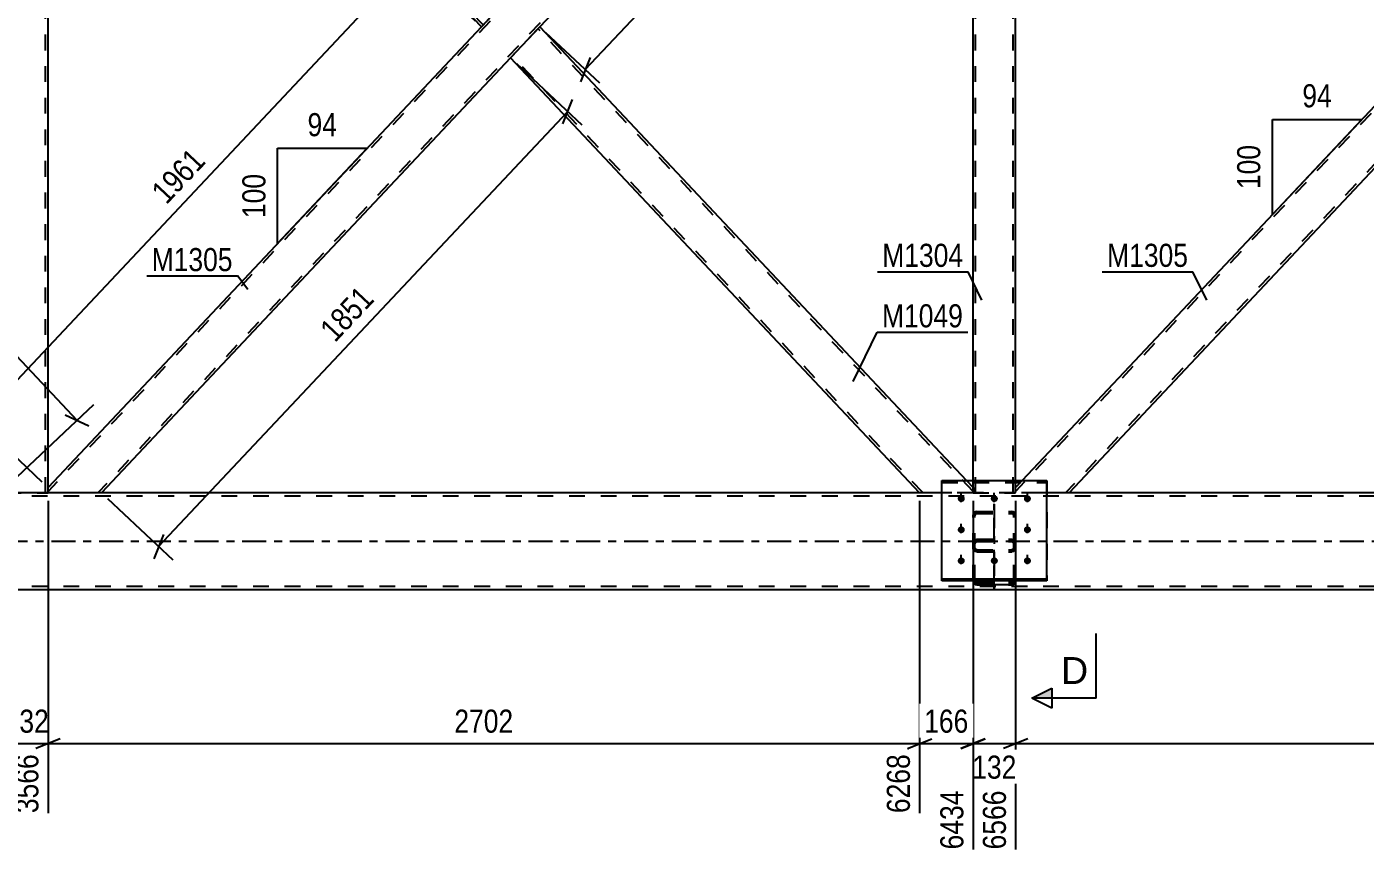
# Model space of a CAD drawing. Header units: millimetres. Extents: x -89 to 752, y -432 to 162.
# Drawn here: x 99 to 265, y -166.4 to -63.8 of the extents above; entities that cross this region are included whole.
import ezdxf

# ---------------------------------------------------------------- set-up
doc = ezdxf.new("R2010")
doc.units = ezdxf.units.MM
doc.linetypes.add('DXK_LINE_DOT2', pattern=[3.9198, 1.9599, -1.9599])
doc.linetypes.add('DXK_LINE_DOT3', pattern=[5.9187, 2.979, -0.9799, 0.9799, -0.9799])
doc.styles.add('Arial', font='ARIAL.TTF', dxfattribs={"height": 0.2})
doc.styles.add('Arial Narrow', font='ARIALN.TTF', dxfattribs={"height": 0.2})

# ---------------------------------------------------------------- blocks, each defined once
blk = doc.blocks.new('Bolt-761544115-1813 - 1657')
at = {"color": 1, "linetype": 'DXK_LINE_DOT2'}
for p, q in [((214.9, -122.73), (214.9, -121.6)), ((219, -122.73), (219, -121.6)), ((223.1, -122.73), (223.1, -121.6)), ((214.9, -126.58), (214.9, -125.45)), ((223.1, -126.58), (223.1, -125.45)), ((214.9, -130.44), (214.9, -129.3)), ((219, -130.44), (219, -129.3)), ((223.1, -130.44), (223.1, -129.3))]:
    blk.add_line(p, q, dxfattribs=at)
blk = doc.blocks.new('Bolt-761544115-1816 - 1657')
at = {"linetype": 'Continuous'}
for points in [[(214.9, -122.72), (214.81, -122.72), (214.72, -122.69), (214.64, -122.65), (214.57, -122.59), (214.52, -122.52), (214.48, -122.44), (214.46, -122.35), (214.46, -122.27), (214.48, -122.18), (214.52, -122.1), (214.57, -122.03), (214.64, -121.98), (214.72, -121.93), (214.81, -121.91), (214.9, -121.9), (214.99, -121.91), (215.08, -121.93), (215.16, -121.98), (215.23, -122.03), (215.28, -122.1), (215.32, -122.18), (215.34, -122.27), (215.34, -122.35), (215.32, -122.44), (215.28, -122.52), (215.23, -122.59), (215.16, -122.65), (215.08, -122.69), (214.99, -122.72)], [(219, -122.72), (218.91, -122.72), (218.82, -122.69), (218.74, -122.65), (218.67, -122.59), (218.62, -122.52), (218.58, -122.44), (218.56, -122.35), (218.56, -122.27), (218.58, -122.18), (218.62, -122.1), (218.67, -122.03), (218.74, -121.98), (218.82, -121.93), (218.91, -121.91), (219, -121.9), (219.09, -121.91), (219.18, -121.93), (219.26, -121.98), (219.33, -122.03), (219.38, -122.1), (219.42, -122.18), (219.44, -122.27), (219.44, -122.35), (219.42, -122.44), (219.38, -122.52), (219.33, -122.59), (219.26, -122.65), (219.18, -122.69), (219.09, -122.72)], [(223.1, -122.72), (223.01, -122.72), (222.92, -122.69), (222.84, -122.65), (222.77, -122.59), (222.72, -122.52), (222.68, -122.44), (222.66, -122.35), (222.66, -122.27), (222.68, -122.18), (222.72, -122.1), (222.77, -122.03), (222.84, -121.98), (222.92, -121.93), (223.01, -121.91), (223.1, -121.9), (223.19, -121.91), (223.28, -121.93), (223.36, -121.98), (223.43, -122.03), (223.48, -122.1), (223.52, -122.18), (223.54, -122.27), (223.54, -122.35), (223.52, -122.44), (223.48, -122.52), (223.43, -122.59), (223.36, -122.65), (223.28, -122.69), (223.19, -122.72)], [(214.9, -126.58), (214.81, -126.57), (214.72, -126.54), (214.64, -126.5), (214.57, -126.44), (214.52, -126.37), (214.48, -126.29), (214.46, -126.21), (214.46, -126.12), (214.48, -126.04), (214.52, -125.96), (214.57, -125.89), (214.64, -125.83), (214.72, -125.79), (214.81, -125.76), (214.9, -125.75), (214.99, -125.76), (215.08, -125.79), (215.16, -125.83), (215.23, -125.89), (215.28, -125.96), (215.32, -126.04), (215.34, -126.12), (215.34, -126.21), (215.32, -126.29), (215.28, -126.37), (215.23, -126.44), (215.16, -126.5), (215.08, -126.54), (214.99, -126.57)], [(223.1, -126.58), (223.01, -126.57), (222.92, -126.54), (222.84, -126.5), (222.77, -126.44), (222.72, -126.37), (222.68, -126.29), (222.66, -126.21), (222.66, -126.12), (222.68, -126.04), (222.72, -125.96), (222.77, -125.89), (222.84, -125.83), (222.92, -125.79), (223.01, -125.76), (223.1, -125.75), (223.19, -125.76), (223.28, -125.79), (223.36, -125.83), (223.43, -125.89), (223.48, -125.96), (223.52, -126.04), (223.54, -126.12), (223.54, -126.21), (223.52, -126.29), (223.48, -126.37), (223.43, -126.44), (223.36, -126.5), (223.28, -126.54), (223.19, -126.57)], [(214.9, -130.43), (214.81, -130.42), (214.72, -130.39), (214.64, -130.35), (214.57, -130.29), (214.52, -130.22), (214.48, -130.14), (214.46, -130.06), (214.46, -129.97), (214.48, -129.89), (214.52, -129.81), (214.57, -129.74), (214.64, -129.68), (214.72, -129.64), (214.81, -129.61), (214.9, -129.6), (214.99, -129.61), (215.08, -129.64), (215.16, -129.68), (215.23, -129.74), (215.28, -129.81), (215.32, -129.89), (215.34, -129.97), (215.34, -130.06), (215.32, -130.14), (215.28, -130.22), (215.23, -130.29), (215.16, -130.35), (215.08, -130.39), (214.99, -130.42)], [(219, -130.43), (218.91, -130.42), (218.82, -130.39), (218.74, -130.35), (218.67, -130.29), (218.62, -130.22), (218.58, -130.14), (218.56, -130.06), (218.56, -129.97), (218.58, -129.89), (218.62, -129.81), (218.67, -129.74), (218.74, -129.68), (218.82, -129.64), (218.91, -129.61), (219, -129.6), (219.09, -129.61), (219.18, -129.64), (219.26, -129.68), (219.33, -129.74), (219.38, -129.81), (219.42, -129.89), (219.44, -129.97), (219.44, -130.06), (219.42, -130.14), (219.38, -130.22), (219.33, -130.29), (219.26, -130.35), (219.18, -130.39), (219.09, -130.42)], [(223.1, -130.43), (223.01, -130.42), (222.92, -130.39), (222.84, -130.35), (222.77, -130.29), (222.72, -130.22), (222.68, -130.14), (222.66, -130.06), (222.66, -129.97), (222.68, -129.89), (222.72, -129.81), (222.77, -129.74), (222.84, -129.68), (222.92, -129.64), (223.01, -129.61), (223.1, -129.6), (223.19, -129.61), (223.28, -129.64), (223.36, -129.68), (223.43, -129.74), (223.48, -129.81), (223.52, -129.89), (223.54, -129.97), (223.54, -130.06), (223.52, -130.14), (223.48, -130.22), (223.43, -130.29), (223.36, -130.35), (223.28, -130.39), (223.19, -130.42)]]:
    blk.add_hatch(color=1, dxfattribs=at).paths.add_polyline_path(points)
at = {"color": 1, "linetype": 'Continuous'}
for p, q in [((214.9, -122.71), (214.9, -121.57)), ((219, -122.71), (219, -121.57)), ((223.1, -122.71), (223.1, -121.57)), ((214.9, -126.56), (214.9, -125.43)), ((223.1, -126.56), (223.1, -125.43)), ((214.9, -130.41), (214.9, -129.28)), ((219, -130.41), (219, -129.28)), ((223.1, -130.41), (223.1, -129.28))]:
    blk.add_line(p, q, dxfattribs=at)
blk = doc.blocks.new('Part-761544115-1886 - 1657')
at = {"color": 7, "linetype": 'DXK_LINE_DOT2'}
for p, q in [((212.5, -132.51), (212.5, -120.08)), ((212.5, -120.08), (225.5, -120.08)), ((212.5, -120.3), (225.5, -120.3)), ((225.5, -120.08), (225.5, -132.51)), ((212.5, -132.3), (225.5, -132.3)), ((225.5, -132.51), (212.5, -132.51))]:
    blk.add_line(p, q, dxfattribs=at)
blk = doc.blocks.new('Part-761544115-1853 - 1657')
at = {"color": 7, "linetype": 'DXK_LINE_DOT2'}
for p, q in [((587.64, -122), (-40, -122)), ((225.5, -121.6), (212.5, -121.6)), ((587.64, -133.2), (-40, -133.2))]:
    blk.add_line(p, q, dxfattribs=at)
at = {"color": 2, "linetype": 'Continuous'}
for p, q in [((212.5, -121.6), (-14.5, -121.6)), ((452.5, -121.6), (225.5, -121.6)), ((587.64, -133.6), (-35.2, -133.6))]:
    blk.add_line(p, q, dxfattribs=at)
at = {"color": 7, "linetype": 'DXK_LINE_DOT3'}
blk.add_line((-40, -127.6), (587.64, -127.6), dxfattribs=at)
blk = doc.blocks.new('Part-761544115-1895 - 1657')
at = {"color": 2, "linetype": 'Continuous'}
for p, q in [((212.5, -120.06), (225.5, -120.06)), ((212.5, -132.49), (212.5, -120.06)), ((225.5, -132.49), (225.5, -120.06)), ((212.5, -132.27), (225.5, -132.27)), ((225.5, -132.49), (212.5, -132.49))]:
    blk.add_line(p, q, dxfattribs=at)
at = {"color": 7, "linetype": 'DXK_LINE_DOT2'}
blk.add_line((212.5, -120.27), (225.5, -120.27), dxfattribs=at)
blk = doc.blocks.new('Part-761544115-1896 - 1657')
at = {"color": 7, "linetype": 'DXK_LINE_DOT2'}
for p, q in [((216.36, -124.38), (216.4, -124.2)), ((216.36, -132.48), (216.36, -124.38)), ((216.4, -124.2), (216.5, -124.06)), ((216.5, -124.06), (216.66, -123.96)), ((216.62, -124.29), (216.6, -124.38)), ((216.6, -132.48), (216.6, -124.38)), ((216.67, -124.22), (216.62, -124.29)), ((216.66, -123.96), (216.84, -123.93)), ((216.75, -124.17), (216.67, -124.22)), ((216.84, -124.15), (216.75, -124.17)), ((216.84, -123.93), (221.16, -123.93)), ((216.84, -124.15), (221.16, -124.15)), ((221.16, -123.93), (221.34, -123.96)), ((221.25, -124.17), (221.16, -124.15)), ((221.33, -124.22), (221.25, -124.17)), ((221.38, -124.29), (221.33, -124.22)), ((221.34, -123.96), (221.5, -124.06)), ((221.4, -124.38), (221.38, -124.29)), ((221.4, -132.48), (221.4, -124.38)), ((221.5, -124.06), (221.6, -124.2)), ((221.6, -124.2), (221.64, -124.38)), ((221.64, -132.48), (221.64, -124.38)), ((216.4, -127.69), (216.36, -127.88)), ((216.6, -127.88), (216.62, -127.79)), ((216.62, -127.79), (216.67, -127.7)), ((216.84, -127.37), (216.66, -127.41)), ((216.67, -127.7), (216.75, -127.65)), ((216.75, -127.65), (216.84, -127.63)), ((216.84, -127.37), (221.16, -127.37)), ((216.84, -127.63), (221.16, -127.63)), ((221.34, -127.41), (221.16, -127.37)), ((221.16, -127.63), (221.25, -127.65)), ((221.25, -127.65), (221.33, -127.7)), ((221.33, -127.7), (221.38, -127.79)), ((221.38, -127.79), (221.4, -127.88)), ((221.64, -127.88), (221.6, -127.69)), ((216.4, -128.61), (216.36, -128.44)), ((216.5, -128.75), (216.4, -128.61)), ((216.66, -128.85), (216.5, -128.75)), ((216.6, -128.44), (216.62, -128.52)), ((216.62, -128.52), (216.67, -128.6)), ((216.84, -128.89), (216.66, -128.85)), ((216.67, -128.6), (216.75, -128.64)), ((216.75, -128.64), (216.84, -128.66)), ((216.84, -128.66), (221.16, -128.66)), ((216.84, -128.89), (221.16, -128.89)), ((221.16, -128.66), (221.25, -128.64)), ((221.34, -128.85), (221.16, -128.89)), ((221.25, -128.64), (221.33, -128.6)), ((221.33, -128.6), (221.38, -128.52)), ((221.5, -128.75), (221.34, -128.85)), ((221.38, -128.52), (221.4, -128.44)), ((221.6, -128.61), (221.5, -128.75)), ((221.64, -128.44), (221.6, -128.61)), ((216.36, -132.48), (216.4, -132.68)), ((216.62, -132.58), (216.6, -132.48)), ((216.67, -132.66), (216.62, -132.58)), ((216.75, -132.72), (216.67, -132.66)), ((216.84, -132.74), (216.75, -132.72)), ((216.84, -132.74), (221.16, -132.74)), ((221.25, -132.72), (221.16, -132.74)), ((221.33, -132.66), (221.25, -132.72)), ((221.38, -132.58), (221.33, -132.66)), ((221.4, -132.48), (221.38, -132.58)), ((221.6, -132.68), (221.64, -132.48)), ((216.66, -132.95), (216.84, -132.99)), ((216.84, -132.99), (221.16, -132.99)), ((221.16, -132.99), (221.34, -132.95))]:
    blk.add_line(p, q, dxfattribs=at)
at = {"color": 7, "linetype": 'DXK_LINE_DOT3'}
blk.add_line((219, -122.99), (219, -133.6), dxfattribs=at)
at = {"color": 7, "linetype": 'DXK_LINE_DOT2'}
for centre, start, end in [((216.86, -127.86), 114.3199, 159.2417), ((221.14, -127.86), 20.7583, 65.6801), ((216.86, -132.5), 200.7583, 245.6801), ((221.14, -132.5), 294.3199, 339.2417)]:
    blk.add_arc(centre, 0.496, start, end, dxfattribs=at)
blk = doc.blocks.new('Part-761544115-1988 - 1657')
at = {"color": 2, "linetype": 'Continuous'}
for p, q in [((101.64, -6.66), (101.64, -6)), ((159, -59.95), (108.27, -6)), ((155.38, -63.8), (101.64, -6.66)), ((158.56, -60.41), (155.38, -63.8)), ((159, -59.95), (158.56, -60.41))]:
    blk.add_line(p, q, dxfattribs=at)
at = {"color": 7, "linetype": 'DXK_LINE_DOT2'}
for p, q in [((108.27, -6), (101.64, -6)), ((155.6, -63.57), (101.64, -6.19)), ((158.78, -60.18), (107.83, -6)), ((158.97, -59.98), (158.56, -60.41)), ((155.6, -63.57), (155.61, -63.55))]:
    blk.add_line(p, q, dxfattribs=at)
blk = doc.blocks.new('Part-761544115-1996 - 1657')
at = {"color": 7, "linetype": 'DXK_LINE_DOT2'}
for p, q in [((216.4, -124.18), (216.36, -124.35)), ((216.36, -132.46), (216.36, -124.35)), ((216.5, -124.03), (216.4, -124.18)), ((216.66, -123.94), (216.5, -124.03)), ((216.6, -124.35), (216.62, -124.27)), ((216.6, -132.46), (216.6, -124.35)), ((216.62, -124.27), (216.67, -124.19)), ((216.84, -123.9), (216.66, -123.94)), ((216.67, -124.19), (216.75, -124.14)), ((216.75, -124.14), (216.84, -124.13)), ((216.84, -123.9), (221.16, -123.9)), ((216.84, -124.13), (221.16, -124.13)), ((221.34, -123.94), (221.16, -123.9)), ((221.16, -124.13), (221.25, -124.14)), ((221.25, -124.14), (221.33, -124.19)), ((221.33, -124.19), (221.38, -124.27)), ((221.5, -124.03), (221.34, -123.94)), ((221.38, -124.27), (221.4, -124.35)), ((221.4, -132.46), (221.4, -124.35)), ((221.6, -124.18), (221.5, -124.03)), ((221.64, -124.35), (221.6, -124.18)), ((221.64, -132.46), (221.64, -124.35)), ((216.36, -127.86), (216.4, -127.66)), ((216.62, -127.76), (216.6, -127.86)), ((216.67, -127.68), (216.62, -127.76)), ((216.66, -127.39), (216.84, -127.35)), ((216.75, -127.62), (216.67, -127.68)), ((216.84, -127.6), (216.75, -127.62)), ((216.84, -127.35), (221.16, -127.35)), ((216.84, -127.6), (221.16, -127.6)), ((221.16, -127.35), (221.34, -127.39)), ((221.25, -127.62), (221.16, -127.6)), ((221.33, -127.68), (221.25, -127.62)), ((221.38, -127.76), (221.33, -127.68)), ((221.4, -127.86), (221.38, -127.76)), ((221.6, -127.66), (221.64, -127.86)), ((216.36, -128.41), (216.4, -128.59)), ((216.4, -128.59), (216.5, -128.73)), ((216.5, -128.73), (216.66, -128.83)), ((216.62, -128.5), (216.6, -128.41)), ((216.67, -128.57), (216.62, -128.5)), ((216.66, -128.83), (216.84, -128.86)), ((216.75, -128.62), (216.67, -128.57)), ((216.84, -128.64), (216.75, -128.62)), ((216.84, -128.64), (221.16, -128.64)), ((216.84, -128.86), (221.16, -128.86)), ((221.25, -128.62), (221.16, -128.64)), ((221.16, -128.86), (221.34, -128.83)), ((221.33, -128.57), (221.25, -128.62)), ((221.38, -128.5), (221.33, -128.57)), ((221.34, -128.83), (221.5, -128.73)), ((221.4, -128.41), (221.38, -128.5)), ((221.5, -128.73), (221.6, -128.59)), ((221.6, -128.59), (221.64, -128.41)), ((216.37, -132.49), (216.36, -132.46)), ((216.6, -132.46), (216.62, -132.55)), ((216.62, -132.55), (216.67, -132.64)), ((216.67, -132.64), (216.75, -132.69)), ((216.75, -132.69), (216.84, -132.71)), ((216.84, -132.71), (221.16, -132.71)), ((221.16, -132.71), (221.25, -132.69)), ((221.25, -132.69), (221.33, -132.64)), ((221.33, -132.64), (221.38, -132.55)), ((221.38, -132.55), (221.4, -132.46)), ((221.64, -132.46), (221.63, -132.49))]:
    blk.add_line(p, q, dxfattribs=at)
at = {"color": 7, "linetype": 'DXK_LINE_DOT3'}
blk.add_line((219, -133.58), (219, -122.96), dxfattribs=at)
at = {"color": 2, "linetype": 'Continuous'}
for p, q in [((216.4, -132.65), (216.37, -132.49)), ((221.63, -132.49), (221.6, -132.65)), ((216.84, -132.97), (216.66, -132.93)), ((216.84, -132.97), (221.16, -132.97)), ((221.34, -132.93), (221.16, -132.97))]:
    blk.add_line(p, q, dxfattribs=at)
at = {"color": 7, "linetype": 'DXK_LINE_DOT2'}
for centre, start, end in [((216.86, -127.84), 114.3199, 159.2417), ((221.14, -127.84), 20.7583, 65.6801)]:
    blk.add_arc(centre, 0.496, start, end, dxfattribs=at)
at = {"color": 2, "linetype": 'Continuous'}
for centre, start, end in [((216.86, -132.48), 200.7583, 245.6801), ((221.14, -132.48), 294.3199, 339.2417)]:
    blk.add_arc(centre, 0.496, start, end, dxfattribs=at)
blk = doc.blocks.new('Part-761544115-2024 - 1657')
at = {"color": 7, "linetype": 'DXK_LINE_DOT2'}
for p, q in [((221.64, -6), (216.36, -6)), ((216.36, -6.66), (216.36, -6)), ((216.68, -121.6), (216.68, -6)), ((221.32, -121.6), (221.32, -6)), ((221.64, -6.66), (221.64, -6)), ((216.36, -121.6), (216.36, -120.06)), ((221.64, -121.6), (221.64, -120.06)), ((216.36, -121.6), (221.64, -121.6))]:
    blk.add_line(p, q, dxfattribs=at)
at = {"color": 2, "linetype": 'Continuous'}
for p, q in [((216.36, -120.06), (216.36, -6.66)), ((221.64, -120.06), (221.64, -6.66))]:
    blk.add_line(p, q, dxfattribs=at)
blk = doc.blocks.new('Part-761544115-2039 - 1657')
at = {"color": 7, "linetype": 'DXK_LINE_DOT2'}
for p, q in [((101.64, -6), (96.36, -6)), ((96.36, -6.66), (96.36, -6)), ((96.68, -121.6), (96.68, -6)), ((101.32, -121.6), (101.32, -6)), ((101.64, -6.66), (101.64, -6)), ((96.36, -121.6), (96.36, -120.94)), ((101.64, -121.6), (101.64, -120.94)), ((96.36, -121.6), (101.64, -121.6))]:
    blk.add_line(p, q, dxfattribs=at)
at = {"color": 2, "linetype": 'Continuous'}
for p, q in [((96.36, -120.94), (96.36, -6.66)), ((101.64, -120.94), (101.64, -6.66))]:
    blk.add_line(p, q, dxfattribs=at)
blk = doc.blocks.new('Part-761544115-2084 - 1657')
at = {"color": 2, "linetype": 'Continuous'}
for p, q in [((159, -67.65), (162.62, -63.8)), ((162.62, -63.8), (215.53, -120.06)), ((209.73, -121.6), (159, -67.65))]:
    blk.add_line(p, q, dxfattribs=at)
at = {"color": 7, "linetype": 'DXK_LINE_DOT2'}
for p, q in [((216.36, -121.41), (162.4, -64.03)), ((159.22, -67.42), (159.24, -67.4)), ((210.17, -121.6), (159.22, -67.42)), ((215.53, -120.06), (216.36, -120.94)), ((216.36, -120.94), (216.36, -121.6)), ((216.36, -121.6), (209.73, -121.6))]:
    blk.add_line(p, q, dxfattribs=at)
blk = doc.blocks.new('Part-761544115-2089 - 1657')
at = {"color": 7, "linetype": 'DXK_LINE_DOT2'}
for p, q in [((330.17, -6), (221.64, -121.41)), ((336.36, -6.19), (227.83, -121.6)), ((336.36, -6), (329.73, -6)), ((279, -59.95), (275.38, -63.8)), ((282.62, -63.8), (279, -67.65)), ((222.47, -120.06), (221.64, -120.94)), ((221.64, -121.6), (221.64, -120.94)), ((228.27, -121.6), (221.64, -121.6))]:
    blk.add_line(p, q, dxfattribs=at)
at = {"color": 2, "linetype": 'Continuous'}
for p, q in [((329.73, -6), (279, -59.95)), ((336.36, -6.66), (336.36, -6)), ((336.36, -6.66), (282.62, -63.8)), ((275.38, -63.8), (222.47, -120.06)), ((279, -67.65), (228.27, -121.6))]:
    blk.add_line(p, q, dxfattribs=at)
blk = doc.blocks.new('Part-761544115-2099 - 1657')
at = {"color": 7, "linetype": 'DXK_LINE_DOT2'}
for p, q in [((210.17, -6), (101.64, -121.41)), ((216.36, -6.19), (107.83, -121.6)), ((216.36, -6), (209.73, -6)), ((159, -59.95), (155.38, -63.8)), ((162.62, -63.8), (159, -67.65)), ((108.27, -121.6), (101.64, -121.6))]:
    blk.add_line(p, q, dxfattribs=at)
at = {"color": 2, "linetype": 'Continuous'}
for p, q in [((209.73, -6), (159, -59.95)), ((216.36, -6.66), (216.36, -6)), ((216.36, -6.66), (162.62, -63.8)), ((155.38, -63.8), (101.64, -120.94)), ((159, -67.65), (108.27, -121.6)), ((101.64, -121.6), (101.64, -120.94))]:
    blk.add_line(p, q, dxfattribs=at)
blk = doc.blocks.new('StraightDimension-761544115-10122 - 1657')
at = {"color": 7, "linetype": 'Continuous'}
for p, q in [((217.09, -7.35), (223.76, -13.62)), ((221.42, -13.48), (222.6, -10.47)), ((168.27, -69.11), (222.01, -11.97)), ((163.35, -64.49), (170.02, -70.76)), ((168.86, -67.61), (167.68, -70.61))]:
    blk.add_line(p, q, dxfattribs=at)
at = {"color": 0}
blk.add_wipeout([(197.51, -36.93), (194.45, -34.05), (188.62, -40.25), (191.68, -43.13)], dxfattribs=at)
at = {"color": 3, "style": 'Arial Narrow'}
blk.add_text('1961', height=2.863, rotation=46.7591, dxfattribs=at).set_placement((191.65, -42.28))
blk = doc.blocks.new('StraightDimension-761544115-9792 - 1657')
at = {"color": 7, "linetype": 'Continuous'}
for p, q in [((96.36, -122.6), (96.36, -161.3)), ((101.64, -122.6), (101.64, -161.3)), ((94.86, -153.28), (97.86, -152.08)), ((96.36, -152.68), (101.64, -152.68)), ((103.14, -152.08), (100.14, -153.28))]:
    blk.add_line(p, q, dxfattribs=at)
at = {"color": 0}
blk.add_wipeout([(102.34, -151.93), (102.34, -147.73), (95.66, -147.73), (95.66, -151.93)], dxfattribs=at)
at = {"color": 0, "linetype": 'Continuous'}
blk.add_wipeout([(101.04, -153.38), (96.84, -153.38), (96.84, -161.9), (101.04, -161.9)], dxfattribs=at)
at = {"color": 3, "style": 'Arial Narrow'}
blk.add_text('132', height=2.863, dxfattribs=at).set_placement((96.26, -151.33))
at = {"color": 3, "linetype": 'Continuous', "style": 'Arial Narrow'}
blk.add_text('3566', height=2.863, rotation=90.0002, dxfattribs=at).set_placement((100.44, -161.3))
blk = doc.blocks.new('AngleDimension-761544115-10337 - 1657')
at = {"color": 7, "linetype": 'Continuous'}
for p, q in [((253.48, -75.29), (264.57, -75.29)), ((253.48, -87.09), (264.57, -75.29)), ((253.48, -87.09), (253.48, -75.29)), ((259.36, -80.83), (264.57, -75.29))]:
    blk.add_line(p, q, dxfattribs=at)
at = {"color": 0}
for points in [[(261.45, -74.39), (261.45, -70.19), (256.6, -70.19), (256.6, -74.39)], [(252.58, -77.84), (248.38, -77.84), (248.38, -84.53), (252.58, -84.53)]]:
    blk.add_wipeout(points, dxfattribs=at)
at = {"color": 3, "style": 'Arial Narrow'}
blk.add_text('94', height=2.863, dxfattribs=at).set_placement((257.2, -73.79))
blk.add_text('100', height=2.863, rotation=90.0002, dxfattribs=at).set_placement((251.98, -83.93))
blk = doc.blocks.new('StraightDimension-761544115-9791 - 1657')
at = {"color": 7, "linetype": 'Continuous'}
for p, q in [((101.64, -122.6), (101.64, -161.3)), ((209.73, -122.6), (209.73, -161.3)), ((103.14, -152.08), (100.14, -153.28)), ((101.64, -152.68), (209.73, -152.68)), ((208.23, -153.28), (211.23, -152.08))]:
    blk.add_line(p, q, dxfattribs=at)
at = {"color": 0}
blk.add_wipeout([(159.94, -151.93), (159.94, -147.73), (151.43, -147.73), (151.43, -151.93)], dxfattribs=at)
at = {"color": 0, "linetype": 'Continuous'}
blk.add_wipeout([(209.13, -153.38), (204.93, -153.38), (204.93, -161.9), (209.13, -161.9)], dxfattribs=at)
at = {"color": 3, "style": 'Arial Narrow'}
blk.add_text('2702', height=2.863, dxfattribs=at).set_placement((152.03, -151.33))
at = {"color": 3, "linetype": 'Continuous', "style": 'Arial Narrow'}
blk.add_text('6268', height=2.863, rotation=90.0002, dxfattribs=at).set_placement((208.53, -161.3))
blk = doc.blocks.new('StraightDimension-761544115-10202 - 1657')
at = {"color": 7, "linetype": 'Continuous'}
for p, q in [((154.65, -63.12), (144.6, -53.66)), ((146.08, -57.12), (147.27, -54.11)), ((92.94, -112.76), (146.67, -55.62)), ((100.91, -120.25), (90.86, -110.8)), ((93.53, -111.25), (92.35, -114.26))]:
    blk.add_line(p, q, dxfattribs=at)
at = {"color": 0}
blk.add_wipeout([(122.18, -80.57), (119.12, -77.69), (113.28, -83.9), (116.34, -86.77)], dxfattribs=at)
at = {"color": 3, "style": 'Arial Narrow'}
blk.add_text('1961', height=2.863, rotation=46.7591, dxfattribs=at).set_placement((116.32, -85.93))
blk = doc.blocks.new('StraightDimension-761544115-9788 - 1657')
at = {"color": 7, "linetype": 'Continuous'}
for p, q in [((221.64, -122.6), (221.64, -165.8)), ((329.73, -122.6), (329.73, -161.3)), ((223.14, -152.08), (220.14, -153.28)), ((221.64, -152.68), (329.73, -152.68)), ((328.23, -153.28), (331.23, -152.08))]:
    blk.add_line(p, q, dxfattribs=at)
at = {"color": 0}
blk.add_wipeout([(279.94, -151.93), (279.94, -147.73), (271.43, -147.73), (271.43, -151.93)], dxfattribs=at)
at = {"color": 0, "linetype": 'Continuous'}
blk.add_wipeout([(329.13, -153.38), (324.93, -153.38), (324.93, -161.9), (329.13, -161.9)], dxfattribs=at)
at = {"color": 3, "style": 'Arial Narrow'}
blk.add_text('2702', height=2.863, dxfattribs=at).set_placement((272.03, -151.33))
at = {"color": 3, "linetype": 'Continuous', "style": 'Arial Narrow'}
blk.add_text('9268', height=2.863, rotation=90.0002, dxfattribs=at).set_placement((328.53, -161.3))
blk = doc.blocks.new('StraightDimension-761544115-9789 - 1657')
at = {"color": 7, "linetype": 'Continuous'}
for p, q in [((216.36, -122.6), (216.36, -165.8)), ((221.64, -122.6), (221.64, -165.8)), ((214.86, -153.28), (217.86, -152.08)), ((216.36, -152.68), (221.64, -152.68)), ((223.14, -152.08), (220.14, -153.28))]:
    blk.add_line(p, q, dxfattribs=at)
at = {"color": 0}
blk.add_wipeout([(222.34, -157.63), (222.34, -153.43), (215.66, -153.43), (215.66, -157.63)], dxfattribs=at)
at = {"color": 0, "linetype": 'Continuous'}
blk.add_wipeout([(221.04, -157.88), (216.84, -157.88), (216.84, -166.4), (221.04, -166.4)], dxfattribs=at)
at = {"color": 3, "style": 'Arial Narrow'}
blk.add_text('132', height=2.863, dxfattribs=at).set_placement((216.26, -157.03))
at = {"color": 3, "linetype": 'Continuous', "style": 'Arial Narrow'}
blk.add_text('6566', height=2.863, rotation=90.0002, dxfattribs=at).set_placement((220.44, -165.8))
blk = doc.blocks.new('StraightDimension-761544115-9790 - 1657')
at = {"color": 7, "linetype": 'Continuous'}
for p, q in [((209.73, -122.6), (209.73, -161.3)), ((216.36, -122.6), (216.36, -165.8)), ((208.23, -153.28), (211.23, -152.08)), ((209.73, -152.68), (216.36, -152.68)), ((217.86, -152.08), (214.86, -153.28))]:
    blk.add_line(p, q, dxfattribs=at)
at = {"color": 0}
blk.add_wipeout([(216.39, -151.93), (216.39, -147.73), (209.7, -147.73), (209.7, -151.93)], dxfattribs=at)
at = {"color": 0, "linetype": 'Continuous'}
blk.add_wipeout([(215.76, -157.88), (211.56, -157.88), (211.56, -166.4), (215.76, -166.4)], dxfattribs=at)
at = {"color": 3, "style": 'Arial Narrow'}
blk.add_text('166', height=2.863, dxfattribs=at).set_placement((210.3, -151.33))
at = {"color": 3, "linetype": 'Continuous', "style": 'Arial Narrow'}
blk.add_text('6434', height=2.863, rotation=90.0002, dxfattribs=at).set_placement((215.16, -165.8))
blk = doc.blocks.new('StraightDimension-761544115-10161 - 1657')
at = {"color": 7, "linetype": 'Continuous'}
for p, q in [((43.35, -63.11), (53.57, -53.51)), ((52.96, -56.14), (50.03, -54.78)), ((51.49, -55.46), (105.23, -112.6)), ((97.09, -120.25), (107.3, -110.65)), ((103.76, -111.92), (106.69, -113.28))]:
    blk.add_line(p, q, dxfattribs=at)
at = {"color": 0}
blk.add_wipeout([(81.82, -86.62), (84.88, -83.74), (79.05, -77.54), (75.99, -80.42)], dxfattribs=at)
at = {"color": 3, "style": 'Arial Narrow'}
blk.add_text('1961', height=2.863, rotation=-46.7591, dxfattribs=at).set_placement((76.84, -80.44))
blk = doc.blocks.new('StraightDimension-761544115-10229 - 1657')
at = {"color": 7, "linetype": 'Continuous'}
for p, q in [((159.73, -68.34), (167.83, -75.96)), ((165.5, -75.82), (166.68, -72.81)), ((115.35, -128.26), (166.09, -74.32)), ((109, -122.29), (117.1, -129.91)), ((115.94, -126.76), (114.76, -129.77))]:
    blk.add_line(p, q, dxfattribs=at)
at = {"color": 0}
blk.add_wipeout([(143.09, -97.68), (140.03, -94.8), (134.2, -101), (137.26, -103.88)], dxfattribs=at)
at = {"color": 3, "style": 'Arial Narrow'}
blk.add_text('1851', height=2.863, rotation=46.7591, dxfattribs=at).set_placement((137.23, -103.03))
blk = doc.blocks.new('AngleDimension-761544115-10309 - 1657')
at = {"color": 7, "linetype": 'Continuous'}
for p, q in [((130.1, -78.87), (141.2, -78.87)), ((130.1, -90.68), (141.2, -78.87)), ((130.1, -90.68), (130.1, -78.87)), ((137.86, -82.42), (141.2, -78.87))]:
    blk.add_line(p, q, dxfattribs=at)
at = {"color": 0}
for points in [[(138.08, -77.97), (138.08, -73.77), (133.22, -73.77), (133.22, -77.97)], [(129.2, -81.43), (125, -81.43), (125, -88.12), (129.2, -88.12)]]:
    blk.add_wipeout(points, dxfattribs=at)
at = {"color": 3, "style": 'Arial Narrow'}
blk.add_text('94', height=2.863, dxfattribs=at).set_placement((133.82, -77.37))
blk.add_text('100', height=2.863, rotation=90.0002, dxfattribs=at).set_placement((128.6, -87.52))
blk = doc.blocks.new('Mark-761544115-2020 - 1657')
at = {"color": 0}
blk.add_wipeout([(215.15, -93.57), (215.15, -90.57), (205.1, -90.57), (205.1, -93.57)], dxfattribs=at)
blk.add_wipeout([(215.15, -93.57), (215.15, -90.57), (205.1, -90.57), (205.1, -93.57)], dxfattribs=at)
at = {"color": 30, "linetype": 'Continuous'}
for p in [(204.5, -94.17), (217.46, -97.71)]:
    blk.add_line(p, (215.75, -94.17), dxfattribs=at)
at = {"color": 3, "style": 'Arial Narrow'}
blk.add_text('M1304', height=2.863, dxfattribs=at).set_placement((205.1, -93.57))
blk = doc.blocks.new('Mark-761544115-2095 - 1657')
at = {"color": 0}
blk.add_wipeout([(124.54, -94.1), (124.54, -91.1), (114.49, -91.1), (114.49, -94.1)], dxfattribs=at)
blk.add_wipeout([(124.54, -94.1), (124.54, -91.1), (114.49, -91.1), (114.49, -94.1)], dxfattribs=at)
at = {"color": 30, "linetype": 'Continuous'}
for p in [(113.89, -94.7), (126.43, -96.38)]:
    blk.add_line(p, (125.14, -94.7), dxfattribs=at)
at = {"color": 3, "style": 'Arial Narrow'}
blk.add_text('M1305', height=2.863, dxfattribs=at).set_placement((114.49, -94.1))
blk = doc.blocks.new('Mark-761544115-2080 - 1657')
at = {"color": 0}
blk.add_wipeout([(215.13, -101.07), (215.13, -98.07), (205.07, -98.07), (205.07, -101.07)], dxfattribs=at)
blk.add_wipeout([(215.13, -101.07), (215.13, -98.07), (205.07, -98.07), (205.07, -101.07)], dxfattribs=at)
at = {"color": 30, "linetype": 'Continuous'}
for p, q in [((201.48, -107.8), (204.47, -101.67)), ((204.47, -101.67), (215.73, -101.67))]:
    blk.add_line(p, q, dxfattribs=at)
at = {"color": 3, "style": 'Arial Narrow'}
blk.add_text('M1049', height=2.863, dxfattribs=at).set_placement((205.07, -101.07))
blk = doc.blocks.new('Mark-761544115-2085 - 1657')
at = {"color": 0}
blk.add_wipeout([(243.04, -93.57), (243.04, -90.57), (232.99, -90.57), (232.99, -93.57)], dxfattribs=at)
blk.add_wipeout([(243.04, -93.57), (243.04, -90.57), (232.99, -90.57), (232.99, -93.57)], dxfattribs=at)
at = {"color": 30, "linetype": 'Continuous'}
for p in [(232.39, -94.17), (245.35, -97.71)]:
    blk.add_line(p, (243.64, -94.17), dxfattribs=at)
at = {"color": 3, "style": 'Arial Narrow'}
blk.add_text('M1305', height=2.863, dxfattribs=at).set_placement((232.99, -93.57))
blk = doc.blocks.new('SectionMark-761544115-3344 - 1657')
at = {"linetype": 'Continuous'}
for points in [[(226.14, 22.37), (226.14, 21.12), (223.64, 22.37)], [(226.14, -145.79), (226.14, -147.04), (223.64, -147.04)]]:
    blk.add_hatch(color=6, dxfattribs=at).paths.add_polyline_path(points)
at = {"color": 6, "linetype": 'Continuous'}
for p, q in [((223.64, 22.37), (226.14, 23.62)), ((226.14, 21.12), (226.14, 23.62)), ((231.64, 22.37), (223.64, 22.37)), ((223.64, 22.37), (226.14, 21.12)), ((231.64, 22.37), (231.64, 14.37)), ((231.64, -147.04), (231.64, -139.04)), ((223.64, -147.04), (226.14, -145.79)), ((226.14, -145.79), (226.14, -148.29)), ((231.64, -147.04), (223.64, -147.04)), ((226.14, -148.29), (223.64, -147.04))]:
    blk.add_line(p, q, dxfattribs=at)
at = {"color": 0, "linetype": 'Continuous'}
for points in [[(230.64, 17.12), (230.64, 20.62), (227.27, 20.62), (227.27, 17.12)], [(230.64, -145.29), (230.64, -141.79), (227.27, -141.79), (227.27, -145.29)]]:
    blk.add_wipeout(points, dxfattribs=at)
at = {"color": 3, "linetype": 'Continuous', "style": 'Arial'}
for p in [(227.27, 17.12), (227.27, -145.29)]:
    blk.add_text('D', height=3.34, dxfattribs=at).set_placement(p)

msp = doc.modelspace()

# ---------------------------------------------------------------- block references
for name in ['Part-761544115-2039 - 1657', 'Part-761544115-1988 - 1657', 'Part-761544115-2099 - 1657', 'Part-761544115-2024 - 1657', 'Part-761544115-2089 - 1657', 'Part-761544115-2084 - 1657', 'Part-761544115-1895 - 1657', 'Part-761544115-1886 - 1657', 'Part-761544115-1853 - 1657', 'Bolt-761544115-1816 - 1657', 'Bolt-761544115-1813 - 1657', 'Part-761544115-1996 - 1657', 'Part-761544115-1896 - 1657']:
    msp.add_blockref(name, (0, 0))

# ---------------------------------------------------------------- next in the draw order: block references
for name in ['StraightDimension-761544115-10122 - 1657', 'StraightDimension-761544115-10202 - 1657', 'AngleDimension-761544115-10337 - 1657', 'Mark-761544115-2020 - 1657', 'Mark-761544115-2085 - 1657', 'StraightDimension-761544115-9792 - 1657', 'StraightDimension-761544115-9788 - 1657']:
    msp.add_blockref(name, (0, 0))

# ---------------------------------------------------------------- next in the draw order: block references
for name in ['StraightDimension-761544115-10161 - 1657', 'Mark-761544115-2080 - 1657', 'StraightDimension-761544115-9791 - 1657', 'StraightDimension-761544115-9789 - 1657']:
    msp.add_blockref(name, (0, 0))

# ---------------------------------------------------------------- next in the draw order: block references
for name in ['SectionMark-761544115-3344 - 1657', 'StraightDimension-761544115-10229 - 1657', 'StraightDimension-761544115-9790 - 1657']:
    msp.add_blockref(name, (0, 0))

# ---------------------------------------------------------------- next in the draw order: block references
msp.add_blockref('AngleDimension-761544115-10309 - 1657', (0, 0))

# ---------------------------------------------------------------- next in the draw order: block references
msp.add_blockref('Mark-761544115-2095 - 1657', (0, 0))

doc.saveas('drawing.dxf')
